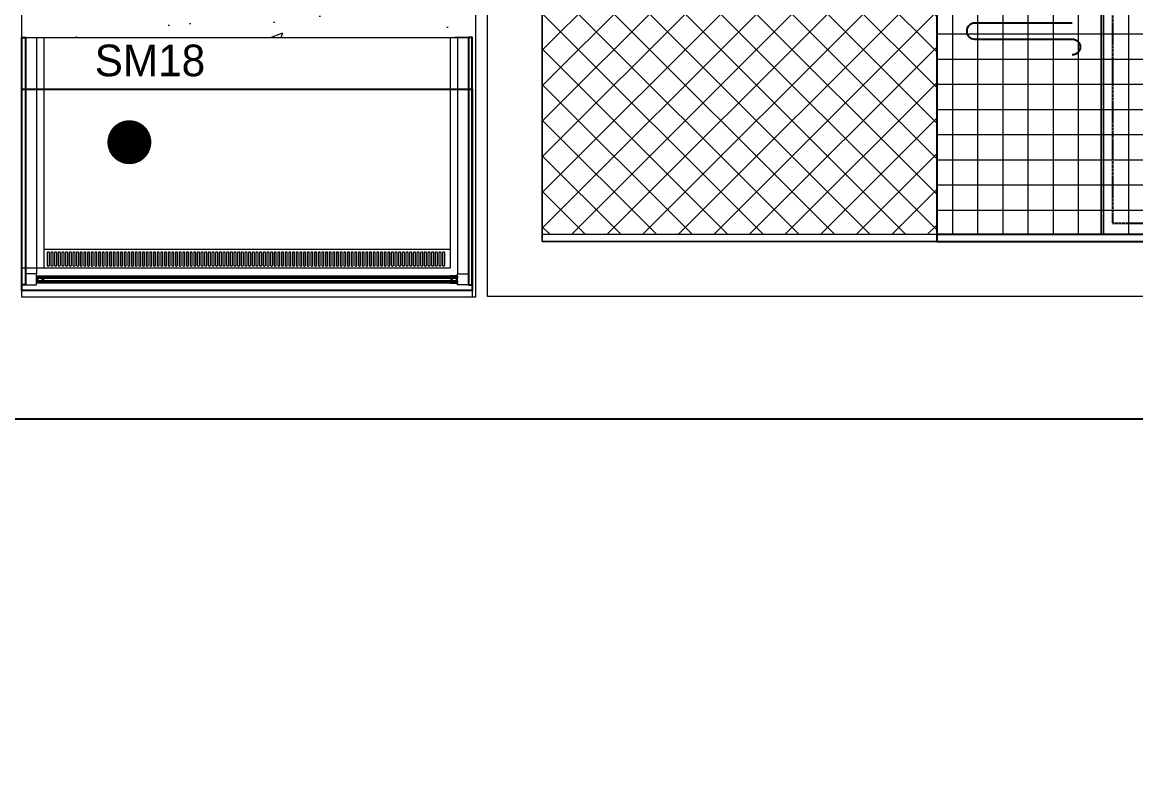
# Model space of a CAD drawing. Header units: centimetres. Extents: x -72470 to -43129, y -18750 to -16337.
# Drawn here: x -47186.1 to -46881.9, y -17545.2 to -17336.9 of the extents above; entities that cross this region are included whole.
import ezdxf

# ---------------------------------------------------------------- set-up
doc = ezdxf.new("R2010")
doc.units = ezdxf.units.CM
doc.header["$MEASUREMENT"] = 0
doc.linetypes.add('Dashed', pattern=[0.005644, 0.002822, -0.002822])
doc.linetypes.add('DUZ', pattern=[0])
doc.layers.get('0').update_dxf_attribs({"linetype": 'DUZ', "lineweight": 0})
doc.layers.get('Defpoints').update_dxf_attribs({"lineweight": 0})
for name, color, linetype in [('002 Çizgi', 7, 'Continuous'), ('11-021_500-BLOK B-str_zemin_kat$0$2DTARAMA1', 253, 'Continuous'), ('CAM', 4, 'Continuous'), ('S2000-002 Çizgi', 7, 'Continuous'), ('SIH', 4, 'Continuous'), ('SU', 152, 'Continuous')]:
    doc.layers.add(name, color=color, linetype=linetype)
doc.layers.add('M-OLCU-IC', color=155, linetype='Continuous', lineweight=0)
doc.layers.add('TEFRIS', color=30, linetype='Continuous', lineweight=9)
doc.styles.add('ARIAL', font='arial.ttf', dxfattribs={"width": 0.6})
doc.styles.add('TAKSİM', font='GOTHIC.TTF', dxfattribs={"height": 20})
doc.dimstyles.new('E_100', dxfattribs={"dimtxt": 10, "dimasz": 10, "dimexe": 5, "dimexo": 30, "dimgap": 3, "dimtad": 1, "dimtoh": 1, "dimdec": 0, "dimzin": 12, "dimdsep": 46, "dimtxsty": 'ARIAL', "dimblk": 'OBLIQUE', "dimcen": 5, "dimdle": 1, "dimclrt": 256, "dimadec": 0, "dimazin": 3, "dimtfac": 1, "dimtdec": 0, "dimtofl": 0, "dimtmove": 2, "dimatfit": 3, "dimldrblk": 'OBLIQUE', "dimfxl": 5, "dimtolj": 1, "dimtzin": 0, "dimarcsym": 0})

# ---------------------------------------------------------------- blocks, each defined once
blk = doc.blocks.new('188-70')
at = {"layer": '002 Çizgi', "color": 7}
blk.add_line((24.33, -110.05), (24.33, 77.95), dxfattribs=at)
for points in [[(-43.67, -110.05), (26.33, -110.05), (26.33, 77.95), (-43.67, 77.95)], [(-71.34, 41.26), (-45.73, 75.49), (-43.67, 73.95), (-69.29, 39.73)], [(-71.49, 15.89), (-45.72, -18.22), (-43.67, -16.67), (-69.44, 17.44)], [(-71.49, -30.08), (-45.72, -64.19), (-43.67, -62.65), (-69.44, -28.54)], [(-40.65, -93.61), (-40.48, -92.15), (-40.02, -90.45), (-39.38, -88.58), (-38.65, -86.63), (-37.91, -84.69), (-37.27, -82.82), (-36.82, -81.12), (-36.64, -79.66), (-36.82, -78.52), (-37.27, -77.7), (-37.91, -77.21), (-38.65, -77.05), (-39.38, -77.21), (-40.02, -77.7), (-40.48, -78.52), (-40.65, -79.66), (-40.48, -81.12), (-40.02, -82.82), (-39.38, -84.69), (-38.65, -86.63), (-37.91, -88.58), (-37.27, -90.45), (-36.82, -92.15), (-36.64, -93.61), (-36.82, -94.75), (-37.27, -95.57), (-37.91, -96.06), (-38.65, -96.22), (-39.38, -96.06), (-40.02, -95.57), (-40.48, -94.75)]]:
    blk.add_lwpolyline(points, close=True, dxfattribs=at)
at = {"layer": '002 Çizgi', "color": 7, "linetype": 'Dashed'}
blk.add_lwpolyline([(21.33, -62.05), (21.33, 74.95), (-40.67, 74.95), (-40.67, -62.05)], close=True, dxfattribs=at)
at = {"layer": '002 Çizgi', "color": 7, "const_width": 0.427}
for points in [[(-69.65, 43.51), (-70.98, 44.51), (-66.75, 50.16), (-65.66, 51.61)], [(-69.79, 13.65), (-71.11, 12.65), (-66.86, 7.02), (-65.77, 5.58)], [(-69.79, -32.33), (-71.11, -33.32), (-66.86, -38.96), (-65.77, -40.4)]]:
    blk.add_lwpolyline(points, dxfattribs=at)
at = {"layer": '002 Çizgi', "color": 7}
blk.add_lwpolyline([(24.33, -65.05), (-43.67, -65.05)], dxfattribs=at)
for points in [[(-28.99, -99.71), (-28.99, -73.04, -1), (-24.65, -73.04)], [(-33.34, -73.04), (-33.34, -99.71, 1), (-28.99, -99.71)]]:
    blk.add_lwpolyline(points, format="xyb", dxfattribs=at)
for centre, start, end in [((-43.67, 73.95), 229.755, 270), ((-43.67, -16.67), 90, 130.5092), ((-43.67, -62.65), 90, 130.5092)]:
    blk.add_arc(centre, 42.75, start, end, dxfattribs=at)
blk = doc.blocks.new('_OBLIQUE')
at = {"layer": 'M-OLCU-IC', "linetype": 'ByBlock'}
for p, q in [((-0.5, -0.5), (0.5, 0.5)), ((0, 0), (0, 0))]:
    blk.add_line(p, q, dxfattribs=at)
blk = doc.blocks.new('*D93')
at = {"color": 0, "linetype": 'Continuous', "lineweight": -2, "transparency": 16777216}
for p, q in [((-47724.29, -17441.98), (-47724.29, -17450.2)), ((-45801.24, -17441.98), (-45801.24, -17450.2)), ((-47725.29, -17445.2), (-45800.24, -17445.2))]:
    blk.add_line(p, q, dxfattribs=at)
at = {"layer": 'Defpoints', "color": 0, "linetype": 'Continuous', "transparency": 16777216}
for p in [(-47724.29, -17411.98), (-45801.24, -17411.98), (-45801.24, -17445.2)]:
    blk.add_point(p, dxfattribs=at)
at = {"color": 0, "linetype": 'Continuous', "lineweight": -2, "transparency": 16777216, "xscale": 10, "yscale": 10, "zscale": 10, "rotation": 180}
blk.add_blockref('_OBLIQUE', (-47724.29, -17445.2), dxfattribs=at)
at = {"color": 0, "linetype": 'Continuous', "lineweight": -2, "transparency": 16777216, "xscale": 10, "yscale": 10, "zscale": 10}
blk.add_blockref('_OBLIQUE', (-45801.24, -17445.2), dxfattribs=at)
at = {"linetype": 'Continuous', "transparency": 16777216, "insert": (-46762.76, -17437.09), "char_height": 10, "attachment_point": 5, "style": 'ARIAL'}
blk.add_mtext('\\A1;1923', dxfattribs=at)
blk = doc.blocks.new('A$C7E7D3E18')
at = {"layer": 'SIH', "linetype": 'Continuous', "const_width": 6}
blk.add_lwpolyline([(3, 6, 1), (9, 6, 1)], format="xyb", close=True, dxfattribs=at)

msp = doc.modelspace()

# ---------------------------------------------------------------- hatches: boundary and pattern name
h = msp.add_hatch()
h.set_pattern_fill('AR-CONC', color=256, scale=5)
h.set_pattern_definition([(50, (15204.575, -119.65), (35.863009, -3.137607), [3.75, -41.25]), (355, (15204.575, -119.65), (-6.937567, 37.609607), [3, -33]), (100.451444, (15207.564, -119.91), (28.925442, 34.472), [3.18701, -35.057106]), (46.1842, (15204.575, -109.65), (53.362067, -8.275964), [5.625, -61.875]), (96.63564, (15209.02, -110.34), (46.733097, 48.70593), [4.780517, -52.58569]), (351.18416, (15204.575, -109.65), (46.733097, 48.70593), [4.5, -49.5]), (21, (15209.575, -112.15), (29.845353, -20.130945), [3.75, -41.25]), (326, (15209.575, -112.15), (12.165767, 36.257502), [3, -33]), (71.451445, (15212.062, -113.828), (42.011119, 16.126558), [3.18701, -35.057106]), (37.5, (15204.575, -119.65), (0.6079928, 16.6446927), [0, -32.6, 0, -33.5, 0, -33.125]), (7.5, (15204.575, -119.65), (13.153477, 19.7205856), [0, -19.1, 0, -31.85, 0, -12.625]), (327.5, (15193.425, -119.65), (26.6911218, -1.1277436), [0, -12.5, 0, -39, 0, -51.75]), (317.5, (15188.425, -119.65), (29.1593085, 5.005249), [0, -16.25, 0, -25.9, 0, -36.75])])
h.paths.add_polyline_path([(-47062.29, -17312), (-47186.17, -17312), (-47186.17, -17341), (-47063.17, -17341), (-47063.17, -17408.65), (-47063.17, -17410.15), (-47063.17, -17412), (-47062.29, -17412)])
at = {"layer": '11-021_500-BLOK B-str_zemin_kat$0$2DTARAMA1'}
h = msp.add_hatch(dxfattribs=at)
h.set_pattern_fill('ANSI33', color=256, scale=100)
h.set_pattern_definition([(45, (-405862.577, -192797.837), (-17.6776695, 17.6776695), []), (45, (-405844.9, -192797.837), (-17.6776695, 17.6776695), [12.5, -6.25])])
edge = h.paths.add_edge_path()
edge.add_arc((-45801.24, -17327.07), 40, 0, 360)
edge = h.paths.add_edge_path()
edge.add_arc((-46641.24, -17327.07), 40, 0, 360)
edge = h.paths.add_edge_path()
edge.add_arc((-47481.24, -17327.07), 40, 0, 360)
edge = h.paths.add_edge_path()
edge.add_arc((-48321.24, -17327.07), 40, 0, 360)
h.paths.add_polyline_path([(-47188.77, -17161.4), (-47015.01, -17161.4), (-47015.01, -17115.45), (-47188.77, -17115.45)], flags=9)
h.paths.add_polyline_path([(-46335.56, -17161.43), (-46161.79, -17161.43), (-46161.79, -17115.45), (-46335.56, -17115.45)], flags=9)
h.paths.add_polyline_path([(-48028.77, -17161.43), (-47873.65, -17161.43), (-47873.65, -17115.45), (-48028.77, -17115.45)], flags=9)
edge = h.paths.add_edge_path()
edge.add_arc((-49161.24, -17327.07), 40, 0, 360)
edge = h.paths.add_edge_path()
edge.add_arc((-47481.24, -18167.07), 40, 0, 360)
edge = h.paths.add_edge_path()
edge.add_arc((-46641.24, -18167.07), 40, 0, 360)
edge = h.paths.add_edge_path()
edge.add_arc((-45801.24, -18167.07), 40, 0, 360)
at = {"layer": 'TEFRIS', "linetype": 'Continuous'}
h = msp.add_hatch(dxfattribs=at)
h.set_pattern_fill('ANSI37', color=0, scale=55)
h.set_pattern_definition([(45, (15108.622, -159.4245), (-4.8613591, 4.8613591), []), (135, (15108.622, -159.4245), (-4.8613591, -4.8613591), [])])
h.paths.add_polyline_path([(-46936.24, -17326.79), (-47044.01, -17326.79), (-47044.01, -17394.79), (-46936.24, -17394.79)])
h = msp.add_hatch(dxfattribs=at)
h.set_pattern_fill('ANSI37', color=0, scale=55, angle=45)
h.set_pattern_definition([(90, (15197.506, -159.4245), (-6.875, 0), []), (180, (15197.506, -159.4245), (-9e-16, -6.875), [])])
edge = h.paths.add_edge_path()
edge.add_line((-46748.24, -17326.79), (-46936.24, -17326.79))
edge.add_line((-46936.24, -17326.79), (-46936.24, -17394.79))
edge.add_line((-46936.24, -17394.79), (-46748.24, -17394.79))
edge.add_line((-46748.24, -17394.79), (-46748.24, -17372.86))
edge.add_arc((-46708.25, -17371.79), 40, 180, 181.5271, ccw=False)
edge.add_arc((-46708.25, -17371.79), 40, 178.4729, 180, ccw=False)
edge.add_line((-46748.24, -17370.72), (-46748.24, -17326.79))
edge = h.paths.add_edge_path(flags=16)
edge.add_line((-46799.2, -17349.14), (-46771.74, -17349.14))
edge.add_line((-46771.74, -17349.14), (-46771.74, -17351.34))
edge.add_line((-46771.74, -17351.34), (-46770.56, -17351.34))
edge.add_line((-46770.56, -17351.34), (-46770.56, -17347.73))
edge.add_line((-46770.56, -17347.73), (-46767.33, -17347.73))
edge.add_line((-46767.33, -17347.73), (-46767.33, -17351.34))
edge.add_line((-46767.33, -17351.34), (-46765.09, -17351.34))
edge.add_arc((-46765.09, -17363.84), 12.5, -90, 90, ccw=False)
edge.add_line((-46765.09, -17376.34), (-46771.74, -17376.34))
edge.add_line((-46771.74, -17376.34), (-46771.74, -17378.53))
edge.add_line((-46771.74, -17378.53), (-46799.2, -17378.53))
edge.add_arc((-46805.82, -17363.84), 16.12, 204.4385, 294.2681, ccw=False)
edge.add_line((-46820.5, -17370.51), (-46824.34, -17370.51))
edge.add_line((-46824.34, -17370.51), (-46824.34, -17366.25))
edge.add_line((-46824.34, -17366.25), (-46830.3, -17366.25))
edge.add_line((-46830.3, -17366.25), (-46830.3, -17367.86))
edge.add_line((-46830.3, -17367.86), (-46832.09, -17367.86))
edge.add_line((-46832.09, -17367.86), (-46832.09, -17359.02))
edge.add_line((-46832.09, -17359.02), (-46830.3, -17359.02))
edge.add_line((-46830.3, -17359.02), (-46830.3, -17361.11))
edge.add_line((-46830.3, -17361.11), (-46824.34, -17361.11))
edge.add_line((-46824.34, -17361.11), (-46824.34, -17357.17))
edge.add_line((-46824.34, -17357.17), (-46820.5, -17357.17))
edge.add_arc((-46805.82, -17363.84), 16.12, 65.7319, 155.5615, ccw=False)
edge = h.paths.add_edge_path(flags=0)
edge.add_arc((-46810.46, -17363.84), 4.84, 0, 360)
edge = h.paths.add_edge_path(flags=0)
edge.add_arc((-46810.46, -17363.84), 2.42, 0, 360)

# ---------------------------------------------------------------- linework, layer by layer
for p, q in [((-47186.17, -17341), (-47062.97, -17341)), ((-47185.17, -17341), (-47185.17, -17408.65)), ((-47180.17, -17341), (-47180.17, -17404)), ((-47069.17, -17341), (-47069.17, -17404)), ((-47063.17, -17341), (-47067.97, -17341)), ((-47063.17, -17341), (-47067.97, -17341)), ((-47064.17, -17341), (-47064.17, -17408.65)), ((-47063.17, -17357), (-47063.17, -17412)), ((-47069.17, -17399), (-47180.17, -17399)), ((-47186.17, -17404), (-47069.17, -17404))]:
    msp.add_line(p, q)
at = {"color": 7, "lineweight": 0}
for p, q in [((-47186.17, -17341), (-47062.97, -17341)), ((-47063.17, -17341), (-47067.97, -17341)), ((-47063.17, -17341), (-47067.97, -17341))]:
    msp.add_line(p, q, dxfattribs=at)
for points in [[(-47182.17, -17405.65), (-47185.19, -17405.65), (-47185.19, -17341), (-47182.17, -17341)], [(-47067.17, -17405.65), (-47064.15, -17405.65), (-47064.15, -17341), (-47067.17, -17341)], [(-47180.17, -17406.15), (-47068.97, -17406.15), (-47068.97, -17408.15), (-47180.17, -17408.15)]]:
    msp.add_lwpolyline(points, close=True)
for points in [[(-47179.17, -17403.37), (-47179.17, -17399.77, -0.414214), (-47178.97, -17399.57), (-47178.97, -17399.57, -0.414214), (-47178.77, -17399.77), (-47178.77, -17403.37, -0.414214), (-47178.97, -17403.57), (-47178.97, -17403.57, -0.414214)], [(-47178.17, -17403.37), (-47178.17, -17399.77, -0.414214), (-47177.97, -17399.57), (-47177.97, -17399.57, -0.414214), (-47177.77, -17399.77), (-47177.77, -17403.37, -0.414214), (-47177.97, -17403.57), (-47177.97, -17403.57, -0.414214)], [(-47177.17, -17403.37), (-47177.17, -17399.77, -0.414214), (-47176.97, -17399.57), (-47176.97, -17399.57, -0.414214), (-47176.77, -17399.77), (-47176.77, -17403.37, -0.414214), (-47176.97, -17403.57), (-47176.97, -17403.57, -0.414214)], [(-47176.17, -17403.37), (-47176.17, -17399.77, -0.414214), (-47175.97, -17399.57), (-47175.97, -17399.57, -0.414214), (-47175.77, -17399.77), (-47175.77, -17403.37, -0.414214), (-47175.97, -17403.57), (-47175.97, -17403.57, -0.414214)], [(-47175.17, -17403.37), (-47175.17, -17399.77, -0.414214), (-47174.97, -17399.57), (-47174.97, -17399.57, -0.414214), (-47174.77, -17399.77), (-47174.77, -17403.37, -0.414214), (-47174.97, -17403.57), (-47174.97, -17403.57, -0.414214)], [(-47174.17, -17403.37), (-47174.17, -17399.77, -0.414214), (-47173.97, -17399.57), (-47173.97, -17399.57, -0.414214), (-47173.77, -17399.77), (-47173.77, -17403.37, -0.414214), (-47173.97, -17403.57), (-47173.97, -17403.57, -0.414214)], [(-47173.17, -17403.37), (-47173.17, -17399.77, -0.414214), (-47172.97, -17399.57), (-47172.97, -17399.57, -0.414214), (-47172.77, -17399.77), (-47172.77, -17403.37, -0.414214), (-47172.97, -17403.57), (-47172.97, -17403.57, -0.414214)], [(-47172.17, -17403.37), (-47172.17, -17399.77, -0.414214), (-47171.97, -17399.57), (-47171.97, -17399.57, -0.414214), (-47171.77, -17399.77), (-47171.77, -17403.37, -0.414214), (-47171.97, -17403.57), (-47171.97, -17403.57, -0.414214)], [(-47171.17, -17403.37), (-47171.17, -17399.77, -0.414214), (-47170.97, -17399.57), (-47170.97, -17399.57, -0.414214), (-47170.77, -17399.77), (-47170.77, -17403.37, -0.414214), (-47170.97, -17403.57), (-47170.97, -17403.57, -0.414214)], [(-47170.17, -17403.37), (-47170.17, -17399.77, -0.414214), (-47169.97, -17399.57), (-47169.97, -17399.57, -0.414214), (-47169.77, -17399.77), (-47169.77, -17403.37, -0.414214), (-47169.97, -17403.57), (-47169.97, -17403.57, -0.414214)], [(-47169.17, -17403.37), (-47169.17, -17399.77, -0.414214), (-47168.97, -17399.57), (-47168.97, -17399.57, -0.414214), (-47168.77, -17399.77), (-47168.77, -17403.37, -0.414214), (-47168.97, -17403.57), (-47168.97, -17403.57, -0.414214)], [(-47168.17, -17403.37), (-47168.17, -17399.77, -0.414214), (-47167.97, -17399.57), (-47167.97, -17399.57, -0.414214), (-47167.77, -17399.77), (-47167.77, -17403.37, -0.414214), (-47167.97, -17403.57), (-47167.97, -17403.57, -0.414214)], [(-47167.17, -17403.37), (-47167.17, -17399.77, -0.414214), (-47166.97, -17399.57), (-47166.97, -17399.57, -0.414214), (-47166.77, -17399.77), (-47166.77, -17403.37, -0.414214), (-47166.97, -17403.57), (-47166.97, -17403.57, -0.414214)], [(-47166.17, -17403.37), (-47166.17, -17399.77, -0.414214), (-47165.97, -17399.57), (-47165.97, -17399.57, -0.414214), (-47165.77, -17399.77), (-47165.77, -17403.37, -0.414214), (-47165.97, -17403.57), (-47165.97, -17403.57, -0.414214)], [(-47165.17, -17403.37), (-47165.17, -17399.77, -0.414214), (-47164.97, -17399.57), (-47164.97, -17399.57, -0.414214), (-47164.77, -17399.77), (-47164.77, -17403.37, -0.414214), (-47164.97, -17403.57), (-47164.97, -17403.57, -0.414214)], [(-47164.17, -17403.37), (-47164.17, -17399.77, -0.414214), (-47163.97, -17399.57), (-47163.97, -17399.57, -0.414214), (-47163.77, -17399.77), (-47163.77, -17403.37, -0.414214), (-47163.97, -17403.57), (-47163.97, -17403.57, -0.414214)], [(-47163.17, -17403.37), (-47163.17, -17399.77, -0.414214), (-47162.97, -17399.57), (-47162.97, -17399.57, -0.414214), (-47162.77, -17399.77), (-47162.77, -17403.37, -0.414214), (-47162.97, -17403.57), (-47162.97, -17403.57, -0.414214)], [(-47162.17, -17403.37), (-47162.17, -17399.77, -0.414214), (-47161.97, -17399.57), (-47161.97, -17399.57, -0.414214), (-47161.77, -17399.77), (-47161.77, -17403.37, -0.414214), (-47161.97, -17403.57), (-47161.97, -17403.57, -0.414214)], [(-47161.17, -17403.37), (-47161.17, -17399.77, -0.414214), (-47160.97, -17399.57), (-47160.97, -17399.57, -0.414214), (-47160.77, -17399.77), (-47160.77, -17403.37, -0.414214), (-47160.97, -17403.57), (-47160.97, -17403.57, -0.414214)], [(-47160.17, -17403.37), (-47160.17, -17399.77, -0.414214), (-47159.97, -17399.57), (-47159.97, -17399.57, -0.414214), (-47159.77, -17399.77), (-47159.77, -17403.37, -0.414214), (-47159.97, -17403.57), (-47159.97, -17403.57, -0.414214)], [(-47159.17, -17403.37), (-47159.17, -17399.77, -0.414214), (-47158.97, -17399.57), (-47158.97, -17399.57, -0.414214), (-47158.77, -17399.77), (-47158.77, -17403.37, -0.414214), (-47158.97, -17403.57), (-47158.97, -17403.57, -0.414214)], [(-47158.17, -17403.37), (-47158.17, -17399.77, -0.414214), (-47157.97, -17399.57), (-47157.97, -17399.57, -0.414214), (-47157.77, -17399.77), (-47157.77, -17403.37, -0.414214), (-47157.97, -17403.57), (-47157.97, -17403.57, -0.414214)], [(-47157.17, -17403.37), (-47157.17, -17399.77, -0.414214), (-47156.97, -17399.57), (-47156.97, -17399.57, -0.414214), (-47156.77, -17399.77), (-47156.77, -17403.37, -0.414214), (-47156.97, -17403.57), (-47156.97, -17403.57, -0.414214)], [(-47156.17, -17403.37), (-47156.17, -17399.77, -0.414214), (-47155.97, -17399.57), (-47155.97, -17399.57, -0.414214), (-47155.77, -17399.77), (-47155.77, -17403.37, -0.414214), (-47155.97, -17403.57), (-47155.97, -17403.57, -0.414214)], [(-47155.17, -17403.37), (-47155.17, -17399.77, -0.414214), (-47154.97, -17399.57), (-47154.97, -17399.57, -0.414214), (-47154.77, -17399.77), (-47154.77, -17403.37, -0.414214), (-47154.97, -17403.57), (-47154.97, -17403.57, -0.414214)], [(-47154.17, -17403.37), (-47154.17, -17399.77, -0.414214), (-47153.97, -17399.57), (-47153.97, -17399.57, -0.414214), (-47153.77, -17399.77), (-47153.77, -17403.37, -0.414214), (-47153.97, -17403.57), (-47153.97, -17403.57, -0.414214)], [(-47153.17, -17403.37), (-47153.17, -17399.77, -0.414214), (-47152.97, -17399.57), (-47152.97, -17399.57, -0.414214), (-47152.77, -17399.77), (-47152.77, -17403.37, -0.414214), (-47152.97, -17403.57), (-47152.97, -17403.57, -0.414214)], [(-47152.17, -17403.37), (-47152.17, -17399.77, -0.414214), (-47151.97, -17399.57), (-47151.97, -17399.57, -0.414214), (-47151.77, -17399.77), (-47151.77, -17403.37, -0.414214), (-47151.97, -17403.57), (-47151.97, -17403.57, -0.414214)], [(-47151.17, -17403.37), (-47151.17, -17399.77, -0.414214), (-47150.97, -17399.57), (-47150.97, -17399.57, -0.414214), (-47150.77, -17399.77), (-47150.77, -17403.37, -0.414214), (-47150.97, -17403.57), (-47150.97, -17403.57, -0.414214)], [(-47150.17, -17403.37), (-47150.17, -17399.77, -0.414214), (-47149.97, -17399.57), (-47149.97, -17399.57, -0.414214), (-47149.77, -17399.77), (-47149.77, -17403.37, -0.414214), (-47149.97, -17403.57), (-47149.97, -17403.57, -0.414214)], [(-47149.17, -17403.37), (-47149.17, -17399.77, -0.414214), (-47148.97, -17399.57), (-47148.97, -17399.57, -0.414214), (-47148.77, -17399.77), (-47148.77, -17403.37, -0.414214), (-47148.97, -17403.57), (-47148.97, -17403.57, -0.414214)], [(-47148.17, -17403.37), (-47148.17, -17399.77, -0.414214), (-47147.97, -17399.57), (-47147.97, -17399.57, -0.414214), (-47147.77, -17399.77), (-47147.77, -17403.37, -0.414214), (-47147.97, -17403.57), (-47147.97, -17403.57, -0.414214)], [(-47147.17, -17403.37), (-47147.17, -17399.77, -0.414214), (-47146.97, -17399.57), (-47146.97, -17399.57, -0.414214), (-47146.77, -17399.77), (-47146.77, -17403.37, -0.414214), (-47146.97, -17403.57), (-47146.97, -17403.57, -0.414214)], [(-47146.17, -17403.37), (-47146.17, -17399.77, -0.414214), (-47145.97, -17399.57), (-47145.97, -17399.57, -0.414214), (-47145.77, -17399.77), (-47145.77, -17403.37, -0.414214), (-47145.97, -17403.57), (-47145.97, -17403.57, -0.414214)], [(-47145.17, -17403.37), (-47145.17, -17399.77, -0.414214), (-47144.97, -17399.57), (-47144.97, -17399.57, -0.414214), (-47144.77, -17399.77), (-47144.77, -17403.37, -0.414214), (-47144.97, -17403.57), (-47144.97, -17403.57, -0.414214)], [(-47144.17, -17403.37), (-47144.17, -17399.77, -0.414214), (-47143.97, -17399.57), (-47143.97, -17399.57, -0.414214), (-47143.77, -17399.77), (-47143.77, -17403.37, -0.414214), (-47143.97, -17403.57), (-47143.97, -17403.57, -0.414214)], [(-47143.17, -17403.37), (-47143.17, -17399.77, -0.414214), (-47142.97, -17399.57), (-47142.97, -17399.57, -0.414214), (-47142.77, -17399.77), (-47142.77, -17403.37, -0.414214), (-47142.97, -17403.57), (-47142.97, -17403.57, -0.414214)], [(-47142.17, -17403.37), (-47142.17, -17399.77, -0.414214), (-47141.97, -17399.57), (-47141.97, -17399.57, -0.414214), (-47141.77, -17399.77), (-47141.77, -17403.37, -0.414214), (-47141.97, -17403.57), (-47141.97, -17403.57, -0.414214)], [(-47141.17, -17403.37), (-47141.17, -17399.77, -0.414214), (-47140.97, -17399.57), (-47140.97, -17399.57, -0.414214), (-47140.77, -17399.77), (-47140.77, -17403.37, -0.414214), (-47140.97, -17403.57), (-47140.97, -17403.57, -0.414214)], [(-47140.17, -17403.37), (-47140.17, -17399.77, -0.414214), (-47139.97, -17399.57), (-47139.97, -17399.57, -0.414214), (-47139.77, -17399.77), (-47139.77, -17403.37, -0.414214), (-47139.97, -17403.57), (-47139.97, -17403.57, -0.414214)], [(-47139.17, -17403.37), (-47139.17, -17399.77, -0.414214), (-47138.97, -17399.57), (-47138.97, -17399.57, -0.414214), (-47138.77, -17399.77), (-47138.77, -17403.37, -0.414214), (-47138.97, -17403.57), (-47138.97, -17403.57, -0.414214)], [(-47138.17, -17403.37), (-47138.17, -17399.77, -0.414214), (-47137.97, -17399.57), (-47137.97, -17399.57, -0.414214), (-47137.77, -17399.77), (-47137.77, -17403.37, -0.414214), (-47137.97, -17403.57), (-47137.97, -17403.57, -0.414214)], [(-47137.17, -17403.37), (-47137.17, -17399.77, -0.414214), (-47136.97, -17399.57), (-47136.97, -17399.57, -0.414214), (-47136.77, -17399.77), (-47136.77, -17403.37, -0.414214), (-47136.97, -17403.57), (-47136.97, -17403.57, -0.414214)], [(-47136.17, -17403.37), (-47136.17, -17399.77, -0.414214), (-47135.97, -17399.57), (-47135.97, -17399.57, -0.414214), (-47135.77, -17399.77), (-47135.77, -17403.37, -0.414214), (-47135.97, -17403.57), (-47135.97, -17403.57, -0.414214)], [(-47135.17, -17403.37), (-47135.17, -17399.77, -0.414214), (-47134.97, -17399.57), (-47134.97, -17399.57, -0.414214), (-47134.77, -17399.77), (-47134.77, -17403.37, -0.414214), (-47134.97, -17403.57), (-47134.97, -17403.57, -0.414214)], [(-47134.17, -17403.37), (-47134.17, -17399.77, -0.414214), (-47133.97, -17399.57), (-47133.97, -17399.57, -0.414214), (-47133.77, -17399.77), (-47133.77, -17403.37, -0.414214), (-47133.97, -17403.57), (-47133.97, -17403.57, -0.414214)], [(-47133.17, -17403.37), (-47133.17, -17399.77, -0.414214), (-47132.97, -17399.57), (-47132.97, -17399.57, -0.414214), (-47132.77, -17399.77), (-47132.77, -17403.37, -0.414214), (-47132.97, -17403.57), (-47132.97, -17403.57, -0.414214)], [(-47132.17, -17403.37), (-47132.17, -17399.77, -0.414214), (-47131.97, -17399.57), (-47131.97, -17399.57, -0.414214), (-47131.77, -17399.77), (-47131.77, -17403.37, -0.414214), (-47131.97, -17403.57), (-47131.97, -17403.57, -0.414214)], [(-47131.17, -17403.37), (-47131.17, -17399.77, -0.414214), (-47130.97, -17399.57), (-47130.97, -17399.57, -0.414214), (-47130.77, -17399.77), (-47130.77, -17403.37, -0.414214), (-47130.97, -17403.57), (-47130.97, -17403.57, -0.414214)], [(-47130.17, -17403.37), (-47130.17, -17399.77, -0.414214), (-47129.97, -17399.57), (-47129.97, -17399.57, -0.414214), (-47129.77, -17399.77), (-47129.77, -17403.37, -0.414214), (-47129.97, -17403.57), (-47129.97, -17403.57, -0.414214)], [(-47129.17, -17403.37), (-47129.17, -17399.77, -0.414214), (-47128.97, -17399.57), (-47128.97, -17399.57, -0.414214), (-47128.77, -17399.77), (-47128.77, -17403.37, -0.414214), (-47128.97, -17403.57), (-47128.97, -17403.57, -0.414214)], [(-47128.17, -17403.37), (-47128.17, -17399.77, -0.414214), (-47127.97, -17399.57), (-47127.97, -17399.57, -0.414214), (-47127.77, -17399.77), (-47127.77, -17403.37, -0.414214), (-47127.97, -17403.57), (-47127.97, -17403.57, -0.414214)], [(-47127.17, -17403.37), (-47127.17, -17399.77, -0.414214), (-47126.97, -17399.57), (-47126.97, -17399.57, -0.414214), (-47126.77, -17399.77), (-47126.77, -17403.37, -0.414214), (-47126.97, -17403.57), (-47126.97, -17403.57, -0.414214)], [(-47126.17, -17403.37), (-47126.17, -17399.77, -0.414214), (-47125.97, -17399.57), (-47125.97, -17399.57, -0.414214), (-47125.77, -17399.77), (-47125.77, -17403.37, -0.414214), (-47125.97, -17403.57), (-47125.97, -17403.57, -0.414214)], [(-47125.17, -17403.37), (-47125.17, -17399.77, -0.414214), (-47124.97, -17399.57), (-47124.97, -17399.57, -0.414214), (-47124.77, -17399.77), (-47124.77, -17403.37, -0.414214), (-47124.97, -17403.57), (-47124.97, -17403.57, -0.414214)], [(-47124.17, -17403.37), (-47124.17, -17399.77, -0.414214), (-47123.97, -17399.57), (-47123.97, -17399.57, -0.414214), (-47123.77, -17399.77), (-47123.77, -17403.37, -0.414214), (-47123.97, -17403.57), (-47123.97, -17403.57, -0.414214)], [(-47123.17, -17403.37), (-47123.17, -17399.77, -0.414214), (-47122.97, -17399.57), (-47122.97, -17399.57, -0.414214), (-47122.77, -17399.77), (-47122.77, -17403.37, -0.414214), (-47122.97, -17403.57), (-47122.97, -17403.57, -0.414214)], [(-47122.17, -17403.37), (-47122.17, -17399.77, -0.414214), (-47121.97, -17399.57), (-47121.97, -17399.57, -0.414214), (-47121.77, -17399.77), (-47121.77, -17403.37, -0.414214), (-47121.97, -17403.57), (-47121.97, -17403.57, -0.414214)], [(-47121.17, -17403.37), (-47121.17, -17399.77, -0.414214), (-47120.97, -17399.57), (-47120.97, -17399.57, -0.414214), (-47120.77, -17399.77), (-47120.77, -17403.37, -0.414214), (-47120.97, -17403.57), (-47120.97, -17403.57, -0.414214)], [(-47120.17, -17403.37), (-47120.17, -17399.77, -0.414214), (-47119.97, -17399.57), (-47119.97, -17399.57, -0.414214), (-47119.77, -17399.77), (-47119.77, -17403.37, -0.414214), (-47119.97, -17403.57), (-47119.97, -17403.57, -0.414214)], [(-47119.17, -17403.37), (-47119.17, -17399.77, -0.414214), (-47118.97, -17399.57), (-47118.97, -17399.57, -0.414214), (-47118.77, -17399.77), (-47118.77, -17403.37, -0.414214), (-47118.97, -17403.57), (-47118.97, -17403.57, -0.414214)], [(-47118.17, -17403.37), (-47118.17, -17399.77, -0.414214), (-47117.97, -17399.57), (-47117.97, -17399.57, -0.414214), (-47117.77, -17399.77), (-47117.77, -17403.37, -0.414214), (-47117.97, -17403.57), (-47117.97, -17403.57, -0.414214)], [(-47117.17, -17403.37), (-47117.17, -17399.77, -0.414214), (-47116.97, -17399.57), (-47116.97, -17399.57, -0.414214), (-47116.77, -17399.77), (-47116.77, -17403.37, -0.414214), (-47116.97, -17403.57), (-47116.97, -17403.57, -0.414214)], [(-47116.17, -17403.37), (-47116.17, -17399.77, -0.414214), (-47115.97, -17399.57), (-47115.97, -17399.57, -0.414214), (-47115.77, -17399.77), (-47115.77, -17403.37, -0.414214), (-47115.97, -17403.57), (-47115.97, -17403.57, -0.414214)], [(-47115.17, -17403.37), (-47115.17, -17399.77, -0.414214), (-47114.97, -17399.57), (-47114.97, -17399.57, -0.414214), (-47114.77, -17399.77), (-47114.77, -17403.37, -0.414214), (-47114.97, -17403.57), (-47114.97, -17403.57, -0.414214)], [(-47114.17, -17403.37), (-47114.17, -17399.77, -0.414214), (-47113.97, -17399.57), (-47113.97, -17399.57, -0.414214), (-47113.77, -17399.77), (-47113.77, -17403.37, -0.414214), (-47113.97, -17403.57), (-47113.97, -17403.57, -0.414214)], [(-47113.17, -17403.37), (-47113.17, -17399.77, -0.414214), (-47112.97, -17399.57), (-47112.97, -17399.57, -0.414214), (-47112.77, -17399.77), (-47112.77, -17403.37, -0.414214), (-47112.97, -17403.57), (-47112.97, -17403.57, -0.414214)], [(-47112.17, -17403.37), (-47112.17, -17399.77, -0.414214), (-47111.97, -17399.57), (-47111.97, -17399.57, -0.414214), (-47111.77, -17399.77), (-47111.77, -17403.37, -0.414214), (-47111.97, -17403.57), (-47111.97, -17403.57, -0.414214)], [(-47111.17, -17403.37), (-47111.17, -17399.77, -0.414214), (-47110.97, -17399.57), (-47110.97, -17399.57, -0.414214), (-47110.77, -17399.77), (-47110.77, -17403.37, -0.414214), (-47110.97, -17403.57), (-47110.97, -17403.57, -0.414214)], [(-47110.17, -17403.37), (-47110.17, -17399.77, -0.414214), (-47109.97, -17399.57), (-47109.97, -17399.57, -0.414214), (-47109.77, -17399.77), (-47109.77, -17403.37, -0.414214), (-47109.97, -17403.57), (-47109.97, -17403.57, -0.414214)], [(-47109.17, -17403.37), (-47109.17, -17399.77, -0.414214), (-47108.97, -17399.57), (-47108.97, -17399.57, -0.414214), (-47108.77, -17399.77), (-47108.77, -17403.37, -0.414214), (-47108.97, -17403.57), (-47108.97, -17403.57, -0.414214)], [(-47108.17, -17403.37), (-47108.17, -17399.77, -0.414214), (-47107.97, -17399.57), (-47107.97, -17399.57, -0.414214), (-47107.77, -17399.77), (-47107.77, -17403.37, -0.414214), (-47107.97, -17403.57), (-47107.97, -17403.57, -0.414214)], [(-47107.17, -17403.37), (-47107.17, -17399.77, -0.414214), (-47106.97, -17399.57), (-47106.97, -17399.57, -0.414214), (-47106.77, -17399.77), (-47106.77, -17403.37, -0.414214), (-47106.97, -17403.57), (-47106.97, -17403.57, -0.414214)], [(-47106.17, -17403.37), (-47106.17, -17399.77, -0.414214), (-47105.97, -17399.57), (-47105.97, -17399.57, -0.414214), (-47105.77, -17399.77), (-47105.77, -17403.37, -0.414214), (-47105.97, -17403.57), (-47105.97, -17403.57, -0.414214)], [(-47105.17, -17403.37), (-47105.17, -17399.77, -0.414214), (-47104.97, -17399.57), (-47104.97, -17399.57, -0.414214), (-47104.77, -17399.77), (-47104.77, -17403.37, -0.414214), (-47104.97, -17403.57), (-47104.97, -17403.57, -0.414214)], [(-47104.17, -17403.37), (-47104.17, -17399.77, -0.414214), (-47103.97, -17399.57), (-47103.97, -17399.57, -0.414214), (-47103.77, -17399.77), (-47103.77, -17403.37, -0.414214), (-47103.97, -17403.57), (-47103.97, -17403.57, -0.414214)], [(-47103.17, -17403.37), (-47103.17, -17399.77, -0.414214), (-47102.97, -17399.57), (-47102.97, -17399.57, -0.414214), (-47102.77, -17399.77), (-47102.77, -17403.37, -0.414214), (-47102.97, -17403.57), (-47102.97, -17403.57, -0.414214)], [(-47102.17, -17403.37), (-47102.17, -17399.77, -0.414214), (-47101.97, -17399.57), (-47101.97, -17399.57, -0.414214), (-47101.77, -17399.77), (-47101.77, -17403.37, -0.414214), (-47101.97, -17403.57), (-47101.97, -17403.57, -0.414214)], [(-47101.17, -17403.37), (-47101.17, -17399.77, -0.414214), (-47100.97, -17399.57), (-47100.97, -17399.57, -0.414214), (-47100.77, -17399.77), (-47100.77, -17403.37, -0.414214), (-47100.97, -17403.57), (-47100.97, -17403.57, -0.414214)], [(-47100.17, -17403.37), (-47100.17, -17399.77, -0.414214), (-47099.97, -17399.57), (-47099.97, -17399.57, -0.414214), (-47099.77, -17399.77), (-47099.77, -17403.37, -0.414214), (-47099.97, -17403.57), (-47099.97, -17403.57, -0.414214)], [(-47099.17, -17403.37), (-47099.17, -17399.77, -0.414214), (-47098.97, -17399.57), (-47098.97, -17399.57, -0.414214), (-47098.77, -17399.77), (-47098.77, -17403.37, -0.414214), (-47098.97, -17403.57), (-47098.97, -17403.57, -0.414214)], [(-47098.17, -17403.37), (-47098.17, -17399.77, -0.414214), (-47097.97, -17399.57), (-47097.97, -17399.57, -0.414214), (-47097.77, -17399.77), (-47097.77, -17403.37, -0.414214), (-47097.97, -17403.57), (-47097.97, -17403.57, -0.414214)], [(-47097.17, -17403.37), (-47097.17, -17399.77, -0.414214), (-47096.97, -17399.57), (-47096.97, -17399.57, -0.414214), (-47096.77, -17399.77), (-47096.77, -17403.37, -0.414214), (-47096.97, -17403.57), (-47096.97, -17403.57, -0.414214)], [(-47096.17, -17403.37), (-47096.17, -17399.77, -0.414214), (-47095.97, -17399.57), (-47095.97, -17399.57, -0.414214), (-47095.77, -17399.77), (-47095.77, -17403.37, -0.414214), (-47095.97, -17403.57), (-47095.97, -17403.57, -0.414214)], [(-47095.17, -17403.37), (-47095.17, -17399.77, -0.414214), (-47094.97, -17399.57), (-47094.97, -17399.57, -0.414214), (-47094.77, -17399.77), (-47094.77, -17403.37, -0.414214), (-47094.97, -17403.57), (-47094.97, -17403.57, -0.414214)], [(-47094.17, -17403.37), (-47094.17, -17399.77, -0.414214), (-47093.97, -17399.57), (-47093.97, -17399.57, -0.414214), (-47093.77, -17399.77), (-47093.77, -17403.37, -0.414214), (-47093.97, -17403.57), (-47093.97, -17403.57, -0.414214)], [(-47093.17, -17403.37), (-47093.17, -17399.77, -0.414214), (-47092.97, -17399.57), (-47092.97, -17399.57, -0.414214), (-47092.77, -17399.77), (-47092.77, -17403.37, -0.414214), (-47092.97, -17403.57), (-47092.97, -17403.57, -0.414214)], [(-47092.17, -17403.37), (-47092.17, -17399.77, -0.414214), (-47091.97, -17399.57), (-47091.97, -17399.57, -0.414214), (-47091.77, -17399.77), (-47091.77, -17403.37, -0.414214), (-47091.97, -17403.57), (-47091.97, -17403.57, -0.414214)], [(-47091.17, -17403.37), (-47091.17, -17399.77, -0.414214), (-47090.97, -17399.57), (-47090.97, -17399.57, -0.414214), (-47090.77, -17399.77), (-47090.77, -17403.37, -0.414214), (-47090.97, -17403.57), (-47090.97, -17403.57, -0.414214)], [(-47090.17, -17403.37), (-47090.17, -17399.77, -0.414214), (-47089.97, -17399.57), (-47089.97, -17399.57, -0.414214), (-47089.77, -17399.77), (-47089.77, -17403.37, -0.414214), (-47089.97, -17403.57), (-47089.97, -17403.57, -0.414214)], [(-47089.17, -17403.37), (-47089.17, -17399.77, -0.414214), (-47088.97, -17399.57), (-47088.97, -17399.57, -0.414214), (-47088.77, -17399.77), (-47088.77, -17403.37, -0.414214), (-47088.97, -17403.57), (-47088.97, -17403.57, -0.414214)], [(-47088.17, -17403.37), (-47088.17, -17399.77, -0.414214), (-47087.97, -17399.57), (-47087.97, -17399.57, -0.414214), (-47087.77, -17399.77), (-47087.77, -17403.37, -0.414214), (-47087.97, -17403.57), (-47087.97, -17403.57, -0.414214)], [(-47087.17, -17403.37), (-47087.17, -17399.77, -0.414214), (-47086.97, -17399.57), (-47086.97, -17399.57, -0.414214), (-47086.77, -17399.77), (-47086.77, -17403.37, -0.414214), (-47086.97, -17403.57), (-47086.97, -17403.57, -0.414214)], [(-47086.17, -17403.37), (-47086.17, -17399.77, -0.414214), (-47085.97, -17399.57), (-47085.97, -17399.57, -0.414214), (-47085.77, -17399.77), (-47085.77, -17403.37, -0.414214), (-47085.97, -17403.57), (-47085.97, -17403.57, -0.414214)], [(-47085.17, -17403.37), (-47085.17, -17399.77, -0.414214), (-47084.97, -17399.57), (-47084.97, -17399.57, -0.414214), (-47084.77, -17399.77), (-47084.77, -17403.37, -0.414214), (-47084.97, -17403.57), (-47084.97, -17403.57, -0.414214)], [(-47084.17, -17403.37), (-47084.17, -17399.77, -0.414214), (-47083.97, -17399.57), (-47083.97, -17399.57, -0.414214), (-47083.77, -17399.77), (-47083.77, -17403.37, -0.414214), (-47083.97, -17403.57), (-47083.97, -17403.57, -0.414214)], [(-47083.17, -17403.37), (-47083.17, -17399.77, -0.414214), (-47082.97, -17399.57), (-47082.97, -17399.57, -0.414214), (-47082.77, -17399.77), (-47082.77, -17403.37, -0.414214), (-47082.97, -17403.57), (-47082.97, -17403.57, -0.414214)], [(-47082.17, -17403.37), (-47082.17, -17399.77, -0.414214), (-47081.97, -17399.57), (-47081.97, -17399.57, -0.414214), (-47081.77, -17399.77), (-47081.77, -17403.37, -0.414214), (-47081.97, -17403.57), (-47081.97, -17403.57, -0.414214)], [(-47081.17, -17403.37), (-47081.17, -17399.77, -0.414214), (-47080.97, -17399.57), (-47080.97, -17399.57, -0.414214), (-47080.77, -17399.77), (-47080.77, -17403.37, -0.414214), (-47080.97, -17403.57), (-47080.97, -17403.57, -0.414214)], [(-47080.17, -17403.37), (-47080.17, -17399.77, -0.414214), (-47079.97, -17399.57), (-47079.97, -17399.57, -0.414214), (-47079.77, -17399.77), (-47079.77, -17403.37, -0.414214), (-47079.97, -17403.57), (-47079.97, -17403.57, -0.414214)], [(-47079.17, -17403.37), (-47079.17, -17399.77, -0.414214), (-47078.97, -17399.57), (-47078.97, -17399.57, -0.414214), (-47078.77, -17399.77), (-47078.77, -17403.37, -0.414214), (-47078.97, -17403.57), (-47078.97, -17403.57, -0.414214)], [(-47078.17, -17403.37), (-47078.17, -17399.77, -0.414214), (-47077.97, -17399.57), (-47077.97, -17399.57, -0.414214), (-47077.77, -17399.77), (-47077.77, -17403.37, -0.414214), (-47077.97, -17403.57), (-47077.97, -17403.57, -0.414214)], [(-47077.17, -17403.37), (-47077.17, -17399.77, -0.414214), (-47076.97, -17399.57), (-47076.97, -17399.57, -0.414214), (-47076.77, -17399.77), (-47076.77, -17403.37, -0.414214), (-47076.97, -17403.57), (-47076.97, -17403.57, -0.414214)], [(-47076.17, -17403.37), (-47076.17, -17399.77, -0.414214), (-47075.97, -17399.57), (-47075.97, -17399.57, -0.414214), (-47075.77, -17399.77), (-47075.77, -17403.37, -0.414214), (-47075.97, -17403.57), (-47075.97, -17403.57, -0.414214)], [(-47075.17, -17403.37), (-47075.17, -17399.77, -0.414214), (-47074.97, -17399.57), (-47074.97, -17399.57, -0.414214), (-47074.77, -17399.77), (-47074.77, -17403.37, -0.414214), (-47074.97, -17403.57), (-47074.97, -17403.57, -0.414214)], [(-47074.17, -17403.37), (-47074.17, -17399.77, -0.414214), (-47073.97, -17399.57), (-47073.97, -17399.57, -0.414214), (-47073.77, -17399.77), (-47073.77, -17403.37, -0.414214), (-47073.97, -17403.57), (-47073.97, -17403.57, -0.414214)], [(-47073.17, -17403.37), (-47073.17, -17399.77, -0.414214), (-47072.97, -17399.57), (-47072.97, -17399.57, -0.414214), (-47072.77, -17399.77), (-47072.77, -17403.37, -0.414214), (-47072.97, -17403.57), (-47072.97, -17403.57, -0.414214)], [(-47072.17, -17403.37), (-47072.17, -17399.77, -0.414214), (-47071.97, -17399.57), (-47071.97, -17399.57, -0.414214), (-47071.77, -17399.77), (-47071.77, -17403.37, -0.414214), (-47071.97, -17403.57), (-47071.97, -17403.57, -0.414214)], [(-47071.17, -17403.37), (-47071.17, -17399.77, -0.414214), (-47070.97, -17399.57), (-47070.97, -17399.57, -0.414214), (-47070.77, -17399.77), (-47070.77, -17403.37, -0.414214), (-47070.97, -17403.57), (-47070.97, -17403.57, -0.414214)]]:
    msp.add_lwpolyline(points, format="xyb", close=True)
for points in [[(-47185.17, -17408.65), (-47182.17, -17408.65), (-47182.17, -17405.65), (-47185.17, -17405.65), (-47185.17, -17408.65)], [(-47064.17, -17408.65), (-47067.17, -17408.65), (-47067.17, -17405.65), (-47064.17, -17405.65), (-47064.17, -17408.65)], [(-47180.17, -17408.05), (-47180.17, -17408.15), (-47182.17, -17408.15), (-47182.17, -17406.15), (-47180.17, -17406.15), (-47180.17, -17406.25)], [(-47069.17, -17408.05), (-47069.17, -17408.15), (-47067.17, -17408.15), (-47067.17, -17406.15), (-47069.17, -17406.15), (-47069.17, -17406.25)]]:
    msp.add_lwpolyline(points)
at = {"layer": 'CAM'}
for points in [[(-47185.17, -17408.65), (-47186.17, -17408.65), (-47186.17, -17341), (-47185.17, -17341)], [(-47064.17, -17408.65), (-47063.17, -17408.65), (-47063.17, -17341), (-47064.17, -17341)], [(-47186.17, -17355.15), (-47063.17, -17355.15), (-47063.17, -17410.15), (-47186.17, -17410.15)], [(-47181.97, -17406.7), (-47180.63, -17406.7), (-47180.63, -17407.6), (-47181.97, -17407.6)], [(-47067.37, -17406.7), (-47068.71, -17406.7), (-47068.71, -17407.6), (-47067.37, -17407.6)]]:
    msp.add_lwpolyline(points, close=True, dxfattribs=at)
msp.add_lwpolyline([(-47181.97, -17406.3), (-47181.97, -17408), (-47067.17, -17408), (-47067.17, -17407.6), (-47181.97, -17407.6), (-47181.97, -17408), (-47181.97, -17407.6), (-47181.97, -17406.7), (-47067.17, -17406.7), (-47067.17, -17406.3), (-47181.97, -17406.3), (-47181.97, -17408)], dxfattribs=at)
at = {"layer": 'TEFRIS', "color": 0, "linetype": 'Continuous'}
for p, q in [((-47059.01, -17411.81), (-47059.01, -16908.59)), ((-47044.01, -17396.79), (-47044.01, -16908.59)), ((-47044.01, -17396.79), (-45834.89, -17396.79)), ((-45806.27, -17411.79), (-47059.01, -17411.81))]:
    msp.add_line(p, q, dxfattribs=at)
for points in [[(-47186.17, -17312), (-47062.29, -17312), (-47062.29, -17412), (-47186.17, -17412)], [(-46936.24, -17326.79), (-47044.01, -17326.79), (-47044.01, -17396.79), (-46936.24, -17396.79)], [(-47044.01, -17394.79), (-46936.24, -17394.79), (-46936.24, -17396.79), (-47044.01, -17396.79)]]:
    msp.add_lwpolyline(points, close=True, dxfattribs=at)

# ---------------------------------------------------------------- block references
msp.add_blockref('A$C7E7D3E18', (-47162.83, -17375.65))
at = {"layer": 'S2000-002 Çizgi', "rotation": 270}
msp.add_blockref('188-70', (-46826.19, -17370.46), dxfattribs=at)

# ---------------------------------------------------------------- texts
at = {"layer": 'SU', "style": 'TAKSİM'}
msp.add_text('SM18', height=8.64, dxfattribs=at).set_placement((-47166.3, -17351.62))

# ---------------------------------------------------------------- dimensions: what is measured, and where the dimension line sits
at = {"color": 0, "linetype": 'Continuous'}
dim = msp.add_linear_dim(base=(-45801.24, -17445.2), p1=(-47724.29, -17411.98), p2=(-45801.24, -17411.98), dimstyle='E_100', dxfattribs=at)
dim.commit()
dim.dimension.update_dxf_attribs({"geometry": '*D93', "text_midpoint": (-46762.76, -17437.09)})

doc.saveas('drawing.dxf')
